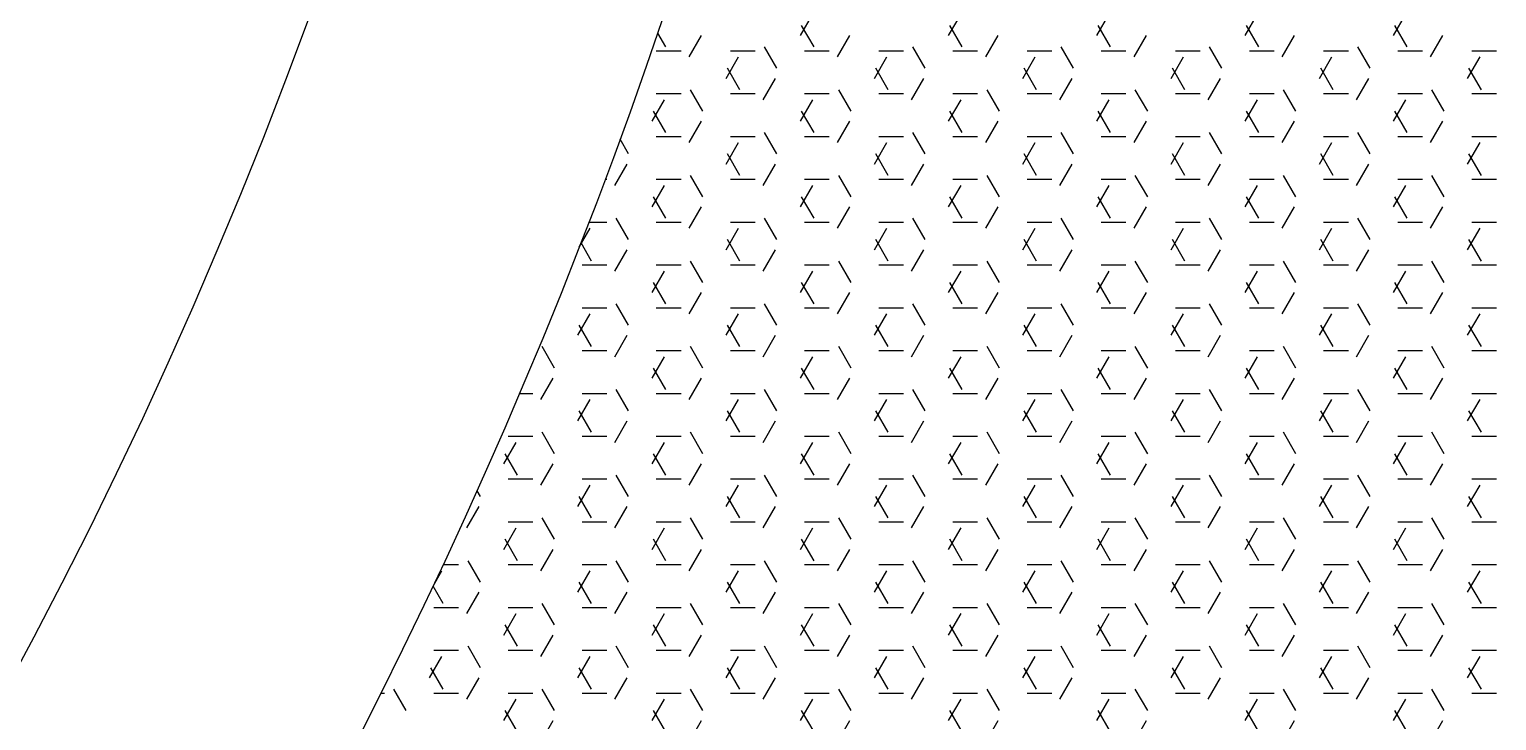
# Model space of a CAD drawing. Header units: inches. Extents: x 17051 to 22421, y 40046 to 42546.
# Drawn here: x 17385.1 to 17422.8, y 41563.7 to 41581.46 of the extents above; entities that cross this region are included whole.
import ezdxf

# ---------------------------------------------------------------- set-up
doc = ezdxf.new("R2010")
doc.units = ezdxf.units.IN
doc.header["$MEASUREMENT"] = 0
doc.layers.add('freecads.com', color=7, linetype='Continuous')

msp = doc.modelspace()

# ---------------------------------------------------------------- linework, layer by layer
at = {"layer": 'freecads.com'}
for p, q in [((17404.907, 41581.298), (17405.225, 41581.848)), ((17408.717, 41581.298), (17409.035, 41581.848)), ((17412.527, 41581.298), (17412.845, 41581.848)), ((17416.337, 41581.298), (17416.655, 41581.848)), ((17420.147, 41581.298), (17420.465, 41581.848)), ((17401.449, 41581.007), (17401.245, 41581.359)), ((17405.259, 41581.007), (17404.941, 41581.556)), ((17409.069, 41581.007), (17408.751, 41581.556)), ((17412.879, 41581.007), (17412.561, 41581.556)), ((17416.689, 41581.007), (17416.371, 41581.556)), ((17420.499, 41581.007), (17420.181, 41581.556)), ((17402.05, 41580.748), (17402.367, 41581.298)), ((17404.306, 41580.457), (17403.989, 41581.007)), ((17405.86, 41580.748), (17406.177, 41581.298)), ((17408.116, 41580.457), (17407.799, 41581.007)), ((17409.67, 41580.748), (17409.987, 41581.298)), ((17411.926, 41580.457), (17411.609, 41581.007)), ((17413.48, 41580.748), (17413.797, 41581.298)), ((17415.736, 41580.457), (17415.419, 41581.007)), ((17417.29, 41580.748), (17417.607, 41581.298)), ((17419.546, 41580.457), (17419.229, 41581.007)), ((17421.1, 41580.748), (17421.417, 41581.298)), ((17401.207, 41580.907), (17401.842, 41580.907)), ((17403.002, 41580.198), (17403.32, 41580.748)), ((17403.112, 41580.907), (17403.747, 41580.907)), ((17405.017, 41580.907), (17405.652, 41580.907)), ((17406.812, 41580.198), (17407.13, 41580.748)), ((17406.922, 41580.907), (17407.557, 41580.907)), ((17408.827, 41580.907), (17409.462, 41580.907)), ((17410.622, 41580.198), (17410.94, 41580.748)), ((17410.732, 41580.907), (17411.367, 41580.907)), ((17412.637, 41580.907), (17413.272, 41580.907)), ((17414.432, 41580.198), (17414.75, 41580.748)), ((17414.542, 41580.907), (17415.177, 41580.907)), ((17416.447, 41580.907), (17417.082, 41580.907)), ((17418.242, 41580.198), (17418.56, 41580.748)), ((17418.352, 41580.907), (17418.987, 41580.907)), ((17420.257, 41580.907), (17420.892, 41580.907)), ((17422.052, 41580.198), (17422.37, 41580.748)), ((17422.162, 41580.907), (17422.797, 41580.907)), ((17403.354, 41579.907), (17403.036, 41580.457)), ((17403.955, 41579.648), (17404.272, 41580.198)), ((17407.164, 41579.907), (17406.846, 41580.457)), ((17407.765, 41579.648), (17408.082, 41580.198)), ((17410.974, 41579.907), (17410.656, 41580.457)), ((17411.575, 41579.648), (17411.892, 41580.198)), ((17414.784, 41579.907), (17414.466, 41580.457)), ((17415.385, 41579.648), (17415.702, 41580.198)), ((17418.594, 41579.907), (17418.276, 41580.457)), ((17419.195, 41579.648), (17419.512, 41580.198)), ((17422.404, 41579.907), (17422.086, 41580.457)), ((17401.207, 41579.807), (17401.842, 41579.807)), ((17402.401, 41579.357), (17402.084, 41579.907)), ((17403.112, 41579.807), (17403.747, 41579.807)), ((17405.017, 41579.807), (17405.652, 41579.807)), ((17406.211, 41579.357), (17405.894, 41579.907)), ((17406.922, 41579.807), (17407.557, 41579.807)), ((17408.827, 41579.807), (17409.462, 41579.807)), ((17410.021, 41579.357), (17409.704, 41579.907)), ((17410.732, 41579.807), (17411.367, 41579.807)), ((17412.637, 41579.807), (17413.272, 41579.807)), ((17413.831, 41579.357), (17413.514, 41579.907)), ((17414.542, 41579.807), (17415.177, 41579.807)), ((17416.447, 41579.807), (17417.082, 41579.807)), ((17417.641, 41579.357), (17417.324, 41579.907)), ((17418.352, 41579.807), (17418.987, 41579.807)), ((17420.257, 41579.807), (17420.892, 41579.807)), ((17421.451, 41579.357), (17421.134, 41579.907)), ((17422.162, 41579.807), (17422.797, 41579.807)), ((17401.097, 41579.098), (17401.415, 41579.648)), ((17404.907, 41579.098), (17405.225, 41579.648)), ((17408.717, 41579.098), (17409.035, 41579.648)), ((17412.527, 41579.098), (17412.845, 41579.648)), ((17416.337, 41579.098), (17416.655, 41579.648)), ((17420.147, 41579.098), (17420.465, 41579.648)), ((17401.449, 41578.807), (17401.131, 41579.357)), ((17402.05, 41578.548), (17402.367, 41579.098)), ((17405.259, 41578.807), (17404.941, 41579.357)), ((17405.86, 41578.548), (17406.177, 41579.098)), ((17409.069, 41578.807), (17408.751, 41579.357)), ((17409.67, 41578.548), (17409.987, 41579.098)), ((17412.879, 41578.807), (17412.561, 41579.357)), ((17413.48, 41578.548), (17413.797, 41579.098)), ((17416.689, 41578.807), (17416.371, 41579.357)), ((17417.29, 41578.548), (17417.607, 41579.098)), ((17420.499, 41578.807), (17420.181, 41579.357)), ((17421.1, 41578.548), (17421.417, 41579.098)), ((17401.207, 41578.707), (17401.842, 41578.707)), ((17403.112, 41578.707), (17403.747, 41578.707)), ((17404.306, 41578.257), (17403.989, 41578.807)), ((17405.017, 41578.707), (17405.652, 41578.707)), ((17406.922, 41578.707), (17407.557, 41578.707)), ((17408.116, 41578.257), (17407.799, 41578.807)), ((17408.827, 41578.707), (17409.462, 41578.707)), ((17410.732, 41578.707), (17411.367, 41578.707)), ((17411.926, 41578.257), (17411.609, 41578.807)), ((17412.637, 41578.707), (17413.272, 41578.707)), ((17414.542, 41578.707), (17415.177, 41578.707)), ((17415.736, 41578.257), (17415.419, 41578.807)), ((17416.447, 41578.707), (17417.082, 41578.707)), ((17418.352, 41578.707), (17418.987, 41578.707)), ((17419.546, 41578.257), (17419.229, 41578.807)), ((17420.257, 41578.707), (17420.892, 41578.707)), ((17422.162, 41578.707), (17422.797, 41578.707)), ((17400.496, 41578.257), (17400.278, 41578.634)), ((17403.002, 41577.998), (17403.32, 41578.548)), ((17406.812, 41577.998), (17407.13, 41578.548)), ((17410.622, 41577.998), (17410.94, 41578.548)), ((17414.432, 41577.998), (17414.75, 41578.548)), ((17418.242, 41577.998), (17418.56, 41578.548)), ((17422.052, 41577.998), (17422.37, 41578.548)), ((17400.145, 41577.448), (17400.462, 41577.998)), ((17403.354, 41577.707), (17403.036, 41578.257)), ((17403.955, 41577.448), (17404.272, 41577.998)), ((17407.164, 41577.707), (17406.846, 41578.257)), ((17407.765, 41577.448), (17408.082, 41577.998)), ((17410.974, 41577.707), (17410.656, 41578.257)), ((17411.575, 41577.448), (17411.892, 41577.998)), ((17414.784, 41577.707), (17414.466, 41578.257)), ((17415.385, 41577.448), (17415.702, 41577.998)), ((17418.594, 41577.707), (17418.276, 41578.257)), ((17419.195, 41577.448), (17419.512, 41577.998)), ((17422.404, 41577.707), (17422.086, 41578.257)), ((17399.897, 41577.607), (17399.937, 41577.607)), ((17401.207, 41577.607), (17401.842, 41577.607)), ((17402.401, 41577.157), (17402.084, 41577.707)), ((17403.112, 41577.607), (17403.747, 41577.607)), ((17405.017, 41577.607), (17405.652, 41577.607)), ((17406.211, 41577.157), (17405.894, 41577.707)), ((17406.922, 41577.607), (17407.557, 41577.607)), ((17408.827, 41577.607), (17409.462, 41577.607)), ((17410.021, 41577.157), (17409.704, 41577.707)), ((17410.732, 41577.607), (17411.367, 41577.607)), ((17412.637, 41577.607), (17413.272, 41577.607)), ((17413.831, 41577.157), (17413.514, 41577.707)), ((17414.542, 41577.607), (17415.177, 41577.607)), ((17416.447, 41577.607), (17417.082, 41577.607)), ((17417.641, 41577.157), (17417.324, 41577.707)), ((17418.352, 41577.607), (17418.987, 41577.607)), ((17420.257, 41577.607), (17420.892, 41577.607)), ((17421.451, 41577.157), (17421.134, 41577.707)), ((17422.162, 41577.607), (17422.797, 41577.607)), ((17401.097, 41576.898), (17401.415, 41577.448)), ((17404.907, 41576.898), (17405.225, 41577.448)), ((17408.717, 41576.898), (17409.035, 41577.448)), ((17412.527, 41576.898), (17412.845, 41577.448)), ((17416.337, 41576.898), (17416.655, 41577.448)), ((17420.147, 41576.898), (17420.465, 41577.448)), ((17401.449, 41576.607), (17401.131, 41577.157)), ((17402.05, 41576.348), (17402.367, 41576.898)), ((17405.259, 41576.607), (17404.941, 41577.157)), ((17405.86, 41576.348), (17406.177, 41576.898)), ((17409.069, 41576.607), (17408.751, 41577.157)), ((17409.67, 41576.348), (17409.987, 41576.898)), ((17412.879, 41576.607), (17412.561, 41577.157)), ((17413.48, 41576.348), (17413.797, 41576.898)), ((17416.689, 41576.607), (17416.371, 41577.157)), ((17417.29, 41576.348), (17417.607, 41576.898)), ((17420.499, 41576.607), (17420.181, 41577.157)), ((17421.1, 41576.348), (17421.417, 41576.898)), ((17399.479, 41576.507), (17399.937, 41576.507)), ((17400.496, 41576.057), (17400.179, 41576.607)), ((17401.207, 41576.507), (17401.842, 41576.507)), ((17403.112, 41576.507), (17403.747, 41576.507)), ((17404.306, 41576.057), (17403.989, 41576.607)), ((17405.017, 41576.507), (17405.652, 41576.507)), ((17406.922, 41576.507), (17407.557, 41576.507)), ((17408.116, 41576.057), (17407.799, 41576.607)), ((17408.827, 41576.507), (17409.462, 41576.507)), ((17410.732, 41576.507), (17411.367, 41576.507)), ((17411.926, 41576.057), (17411.609, 41576.607)), ((17412.637, 41576.507), (17413.272, 41576.507)), ((17414.542, 41576.507), (17415.177, 41576.507)), ((17415.736, 41576.057), (17415.419, 41576.607)), ((17416.447, 41576.507), (17417.082, 41576.507)), ((17418.352, 41576.507), (17418.987, 41576.507)), ((17419.546, 41576.057), (17419.229, 41576.607)), ((17420.257, 41576.507), (17420.892, 41576.507)), ((17422.162, 41576.507), (17422.797, 41576.507)), ((17399.228, 41575.861), (17399.51, 41576.348)), ((17403.002, 41575.798), (17403.32, 41576.348)), ((17403.354, 41575.507), (17403.036, 41576.057)), ((17406.812, 41575.798), (17407.13, 41576.348)), ((17407.164, 41575.507), (17406.846, 41576.057)), ((17410.622, 41575.798), (17410.94, 41576.348)), ((17410.974, 41575.507), (17410.656, 41576.057)), ((17414.432, 41575.798), (17414.75, 41576.348)), ((17414.784, 41575.507), (17414.466, 41576.057)), ((17418.242, 41575.798), (17418.56, 41576.348)), ((17418.594, 41575.507), (17418.276, 41576.057)), ((17422.052, 41575.798), (17422.37, 41576.348)), ((17422.404, 41575.507), (17422.086, 41576.057)), ((17399.544, 41575.507), (17399.273, 41575.976)), ((17400.145, 41575.248), (17400.462, 41575.798)), ((17403.955, 41575.248), (17404.272, 41575.798)), ((17407.765, 41575.248), (17408.082, 41575.798)), ((17411.575, 41575.248), (17411.892, 41575.798)), ((17415.385, 41575.248), (17415.702, 41575.798)), ((17419.195, 41575.248), (17419.512, 41575.798)), ((17399.302, 41575.407), (17399.937, 41575.407)), ((17401.207, 41575.407), (17401.842, 41575.407)), ((17402.401, 41574.957), (17402.084, 41575.507)), ((17403.112, 41575.407), (17403.747, 41575.407)), ((17405.017, 41575.407), (17405.652, 41575.407)), ((17406.211, 41574.957), (17405.894, 41575.507)), ((17406.922, 41575.407), (17407.557, 41575.407)), ((17408.827, 41575.407), (17409.462, 41575.407)), ((17410.021, 41574.957), (17409.704, 41575.507)), ((17410.732, 41575.407), (17411.367, 41575.407)), ((17412.637, 41575.407), (17413.272, 41575.407)), ((17413.831, 41574.957), (17413.514, 41575.507)), ((17414.542, 41575.407), (17415.177, 41575.407)), ((17416.447, 41575.407), (17417.082, 41575.407)), ((17417.641, 41574.957), (17417.324, 41575.507)), ((17418.352, 41575.407), (17418.987, 41575.407)), ((17420.257, 41575.407), (17420.892, 41575.407)), ((17421.451, 41574.957), (17421.134, 41575.507)), ((17422.162, 41575.407), (17422.797, 41575.407)), ((17401.097, 41574.698), (17401.415, 41575.248)), ((17401.449, 41574.407), (17401.131, 41574.957)), ((17404.907, 41574.698), (17405.225, 41575.248)), ((17405.259, 41574.407), (17404.941, 41574.957)), ((17408.717, 41574.698), (17409.035, 41575.248)), ((17409.069, 41574.407), (17408.751, 41574.957)), ((17412.527, 41574.698), (17412.845, 41575.248)), ((17412.879, 41574.407), (17412.561, 41574.957)), ((17416.337, 41574.698), (17416.655, 41575.248)), ((17416.689, 41574.407), (17416.371, 41574.957)), ((17420.147, 41574.698), (17420.465, 41575.248)), ((17420.499, 41574.407), (17420.181, 41574.957)), ((17402.05, 41574.149), (17402.367, 41574.698)), ((17405.86, 41574.149), (17406.177, 41574.698)), ((17409.67, 41574.149), (17409.987, 41574.698)), ((17413.48, 41574.149), (17413.797, 41574.698)), ((17417.29, 41574.149), (17417.607, 41574.698)), ((17421.1, 41574.149), (17421.417, 41574.698)), ((17399.192, 41573.599), (17399.51, 41574.149)), ((17399.302, 41574.308), (17399.937, 41574.308)), ((17400.496, 41573.857), (17400.179, 41574.407)), ((17401.207, 41574.308), (17401.842, 41574.308)), ((17403.002, 41573.599), (17403.32, 41574.149)), ((17403.112, 41574.308), (17403.747, 41574.308)), ((17404.306, 41573.857), (17403.989, 41574.407)), ((17405.017, 41574.308), (17405.652, 41574.308)), ((17406.812, 41573.599), (17407.13, 41574.149)), ((17406.922, 41574.308), (17407.557, 41574.308)), ((17408.116, 41573.857), (17407.799, 41574.407)), ((17408.827, 41574.308), (17409.462, 41574.308)), ((17410.622, 41573.599), (17410.94, 41574.149)), ((17410.732, 41574.308), (17411.367, 41574.308)), ((17411.926, 41573.857), (17411.609, 41574.407)), ((17412.637, 41574.308), (17413.272, 41574.308)), ((17414.432, 41573.599), (17414.75, 41574.149)), ((17414.542, 41574.308), (17415.177, 41574.308)), ((17415.736, 41573.857), (17415.419, 41574.407)), ((17416.447, 41574.308), (17417.082, 41574.308)), ((17418.242, 41573.599), (17418.56, 41574.149)), ((17418.352, 41574.308), (17418.987, 41574.308)), ((17419.546, 41573.857), (17419.229, 41574.407)), ((17420.257, 41574.308), (17420.892, 41574.308)), ((17422.052, 41573.599), (17422.37, 41574.149)), ((17422.162, 41574.308), (17422.797, 41574.308)), ((17399.544, 41573.308), (17399.226, 41573.857)), ((17403.354, 41573.308), (17403.036, 41573.857)), ((17407.164, 41573.308), (17406.846, 41573.857)), ((17410.974, 41573.308), (17410.656, 41573.857)), ((17414.784, 41573.308), (17414.466, 41573.857)), ((17418.594, 41573.308), (17418.276, 41573.857)), ((17422.404, 41573.308), (17422.086, 41573.857)), ((17400.145, 41573.049), (17400.462, 41573.599)), ((17403.955, 41573.049), (17404.272, 41573.599)), ((17407.765, 41573.049), (17408.082, 41573.599)), ((17411.575, 41573.049), (17411.892, 41573.599)), ((17415.385, 41573.049), (17415.702, 41573.599)), ((17419.195, 41573.049), (17419.512, 41573.599)), ((17398.591, 41572.758), (17398.274, 41573.308)), ((17399.302, 41573.208), (17399.937, 41573.208)), ((17401.097, 41572.499), (17401.415, 41573.049)), ((17401.207, 41573.208), (17401.842, 41573.208)), ((17402.401, 41572.758), (17402.084, 41573.308)), ((17403.112, 41573.208), (17403.747, 41573.208)), ((17404.907, 41572.499), (17405.225, 41573.049)), ((17405.017, 41573.208), (17405.652, 41573.208)), ((17406.211, 41572.758), (17405.894, 41573.308)), ((17406.922, 41573.208), (17407.557, 41573.208)), ((17408.717, 41572.499), (17409.035, 41573.049)), ((17408.827, 41573.208), (17409.462, 41573.208)), ((17410.021, 41572.758), (17409.704, 41573.308)), ((17410.732, 41573.208), (17411.367, 41573.208)), ((17412.527, 41572.499), (17412.845, 41573.049)), ((17412.637, 41573.208), (17413.272, 41573.208)), ((17413.831, 41572.758), (17413.514, 41573.308)), ((17414.542, 41573.208), (17415.177, 41573.208)), ((17416.337, 41572.499), (17416.655, 41573.049)), ((17416.447, 41573.208), (17417.082, 41573.208)), ((17417.641, 41572.758), (17417.324, 41573.308)), ((17418.352, 41573.208), (17418.987, 41573.208)), ((17420.147, 41572.499), (17420.465, 41573.049)), ((17420.257, 41573.208), (17420.892, 41573.208)), ((17421.451, 41572.758), (17421.134, 41573.308)), ((17422.162, 41573.208), (17422.797, 41573.208)), ((17401.449, 41572.208), (17401.131, 41572.758)), ((17405.259, 41572.208), (17404.941, 41572.758)), ((17409.069, 41572.208), (17408.751, 41572.758)), ((17412.879, 41572.208), (17412.561, 41572.758)), ((17416.689, 41572.208), (17416.371, 41572.758)), ((17420.499, 41572.208), (17420.181, 41572.758)), ((17398.24, 41571.949), (17398.557, 41572.499)), ((17402.05, 41571.949), (17402.367, 41572.499)), ((17405.86, 41571.949), (17406.177, 41572.499)), ((17409.67, 41571.949), (17409.987, 41572.499)), ((17413.48, 41571.949), (17413.797, 41572.499)), ((17417.29, 41571.949), (17417.607, 41572.499)), ((17421.1, 41571.949), (17421.417, 41572.499)), ((17397.697, 41572.108), (17398.032, 41572.108)), ((17399.192, 41571.399), (17399.51, 41571.949)), ((17399.302, 41572.108), (17399.937, 41572.108)), ((17400.496, 41571.658), (17400.179, 41572.208)), ((17401.207, 41572.108), (17401.842, 41572.108)), ((17403.002, 41571.399), (17403.32, 41571.949)), ((17403.112, 41572.108), (17403.747, 41572.108)), ((17404.306, 41571.658), (17403.989, 41572.208)), ((17405.017, 41572.108), (17405.652, 41572.108)), ((17406.812, 41571.399), (17407.13, 41571.949)), ((17406.922, 41572.108), (17407.557, 41572.108)), ((17408.116, 41571.658), (17407.799, 41572.208)), ((17408.827, 41572.108), (17409.462, 41572.108)), ((17410.622, 41571.399), (17410.94, 41571.949)), ((17410.732, 41572.108), (17411.367, 41572.108)), ((17411.926, 41571.658), (17411.609, 41572.208)), ((17412.637, 41572.108), (17413.272, 41572.108)), ((17414.432, 41571.399), (17414.75, 41571.949)), ((17414.542, 41572.108), (17415.177, 41572.108)), ((17415.736, 41571.658), (17415.419, 41572.208)), ((17416.447, 41572.108), (17417.082, 41572.108)), ((17418.242, 41571.399), (17418.56, 41571.949)), ((17418.352, 41572.108), (17418.987, 41572.108)), ((17419.546, 41571.658), (17419.229, 41572.208)), ((17420.257, 41572.108), (17420.892, 41572.108)), ((17422.052, 41571.399), (17422.37, 41571.949)), ((17422.162, 41572.108), (17422.797, 41572.108)), ((17399.544, 41571.108), (17399.226, 41571.658)), ((17403.354, 41571.108), (17403.036, 41571.658)), ((17407.164, 41571.108), (17406.846, 41571.658)), ((17410.974, 41571.108), (17410.656, 41571.658)), ((17414.784, 41571.108), (17414.466, 41571.658)), ((17418.594, 41571.108), (17418.276, 41571.658)), ((17422.404, 41571.108), (17422.086, 41571.658)), ((17400.145, 41570.849), (17400.462, 41571.399)), ((17403.955, 41570.849), (17404.272, 41571.399)), ((17407.765, 41570.849), (17408.082, 41571.399)), ((17411.575, 41570.849), (17411.892, 41571.399)), ((17415.385, 41570.849), (17415.702, 41571.399)), ((17419.195, 41570.849), (17419.512, 41571.399)), ((17397.287, 41570.299), (17397.605, 41570.849)), ((17397.397, 41571.008), (17398.032, 41571.008)), ((17398.591, 41570.558), (17398.274, 41571.108)), ((17399.302, 41571.008), (17399.937, 41571.008)), ((17401.097, 41570.299), (17401.415, 41570.849)), ((17401.207, 41571.008), (17401.842, 41571.008)), ((17402.401, 41570.558), (17402.084, 41571.108)), ((17403.112, 41571.008), (17403.747, 41571.008)), ((17404.907, 41570.299), (17405.225, 41570.849)), ((17405.017, 41571.008), (17405.652, 41571.008)), ((17406.211, 41570.558), (17405.894, 41571.108)), ((17406.922, 41571.008), (17407.557, 41571.008)), ((17408.717, 41570.299), (17409.035, 41570.849)), ((17408.827, 41571.008), (17409.462, 41571.008)), ((17410.021, 41570.558), (17409.704, 41571.108)), ((17410.732, 41571.008), (17411.367, 41571.008)), ((17412.527, 41570.299), (17412.845, 41570.849)), ((17412.637, 41571.008), (17413.272, 41571.008)), ((17413.831, 41570.558), (17413.514, 41571.108)), ((17414.542, 41571.008), (17415.177, 41571.008)), ((17416.337, 41570.299), (17416.655, 41570.849)), ((17416.447, 41571.008), (17417.082, 41571.008)), ((17417.641, 41570.558), (17417.324, 41571.108)), ((17418.352, 41571.008), (17418.987, 41571.008)), ((17420.147, 41570.299), (17420.465, 41570.849)), ((17420.257, 41571.008), (17420.892, 41571.008)), ((17421.451, 41570.558), (17421.134, 41571.108)), ((17422.162, 41571.008), (17422.797, 41571.008)), ((17397.639, 41570.008), (17397.321, 41570.558)), ((17401.449, 41570.008), (17401.131, 41570.558)), ((17405.259, 41570.008), (17404.941, 41570.558)), ((17409.069, 41570.008), (17408.751, 41570.558)), ((17412.879, 41570.008), (17412.561, 41570.558)), ((17416.689, 41570.008), (17416.371, 41570.558)), ((17420.499, 41570.008), (17420.181, 41570.558)), ((17398.24, 41569.749), (17398.557, 41570.299)), ((17400.496, 41569.458), (17400.179, 41570.008)), ((17402.05, 41569.749), (17402.367, 41570.299)), ((17404.306, 41569.458), (17403.989, 41570.008)), ((17405.86, 41569.749), (17406.177, 41570.299)), ((17408.116, 41569.458), (17407.799, 41570.008)), ((17409.67, 41569.749), (17409.987, 41570.299)), ((17411.926, 41569.458), (17411.609, 41570.008)), ((17413.48, 41569.749), (17413.797, 41570.299)), ((17415.736, 41569.458), (17415.419, 41570.008)), ((17417.29, 41569.749), (17417.607, 41570.299)), ((17419.546, 41569.458), (17419.229, 41570.008)), ((17421.1, 41569.749), (17421.417, 41570.299)), ((17397.397, 41569.908), (17398.032, 41569.908)), ((17399.192, 41569.199), (17399.51, 41569.749)), ((17399.302, 41569.908), (17399.937, 41569.908)), ((17401.207, 41569.908), (17401.842, 41569.908)), ((17403.002, 41569.199), (17403.32, 41569.749)), ((17403.112, 41569.908), (17403.747, 41569.908)), ((17405.017, 41569.908), (17405.652, 41569.908)), ((17406.812, 41569.199), (17407.13, 41569.749)), ((17406.922, 41569.908), (17407.557, 41569.908)), ((17408.827, 41569.908), (17409.462, 41569.908)), ((17410.622, 41569.199), (17410.94, 41569.749)), ((17410.732, 41569.908), (17411.367, 41569.908)), ((17412.637, 41569.908), (17413.272, 41569.908)), ((17414.432, 41569.199), (17414.75, 41569.749)), ((17414.542, 41569.908), (17415.177, 41569.908)), ((17416.447, 41569.908), (17417.082, 41569.908)), ((17418.242, 41569.199), (17418.56, 41569.749)), ((17418.352, 41569.908), (17418.987, 41569.908)), ((17420.257, 41569.908), (17420.892, 41569.908)), ((17422.052, 41569.199), (17422.37, 41569.749)), ((17422.162, 41569.908), (17422.797, 41569.908)), ((17396.686, 41569.458), (17396.602, 41569.604)), ((17399.544, 41568.908), (17399.226, 41569.458)), ((17403.354, 41568.908), (17403.036, 41569.458)), ((17407.164, 41568.908), (17406.846, 41569.458)), ((17410.974, 41568.908), (17410.656, 41569.458)), ((17414.784, 41568.908), (17414.466, 41569.458)), ((17418.594, 41568.908), (17418.276, 41569.458)), ((17422.404, 41568.908), (17422.086, 41569.458)), ((17396.335, 41568.649), (17396.652, 41569.199)), ((17398.591, 41568.358), (17398.274, 41568.908)), ((17400.145, 41568.649), (17400.462, 41569.199)), ((17402.401, 41568.358), (17402.084, 41568.908)), ((17403.955, 41568.649), (17404.272, 41569.199)), ((17406.211, 41568.358), (17405.894, 41568.908)), ((17407.765, 41568.649), (17408.082, 41569.199)), ((17410.021, 41568.358), (17409.704, 41568.908)), ((17411.575, 41568.649), (17411.892, 41569.199)), ((17413.831, 41568.358), (17413.514, 41568.908)), ((17415.385, 41568.649), (17415.702, 41569.199)), ((17417.641, 41568.358), (17417.324, 41568.908)), ((17419.195, 41568.649), (17419.512, 41569.199)), ((17421.451, 41568.358), (17421.134, 41568.908)), ((17397.287, 41568.099), (17397.605, 41568.649)), ((17397.397, 41568.808), (17398.032, 41568.808)), ((17399.302, 41568.808), (17399.937, 41568.808)), ((17401.097, 41568.099), (17401.415, 41568.649)), ((17401.207, 41568.808), (17401.842, 41568.808)), ((17403.112, 41568.808), (17403.747, 41568.808)), ((17404.907, 41568.099), (17405.225, 41568.649)), ((17405.017, 41568.808), (17405.652, 41568.808)), ((17406.922, 41568.808), (17407.557, 41568.808)), ((17408.717, 41568.099), (17409.035, 41568.649)), ((17408.827, 41568.808), (17409.462, 41568.808)), ((17410.732, 41568.808), (17411.367, 41568.808)), ((17412.527, 41568.099), (17412.845, 41568.649)), ((17412.637, 41568.808), (17413.272, 41568.808)), ((17414.542, 41568.808), (17415.177, 41568.808)), ((17416.337, 41568.099), (17416.655, 41568.649)), ((17416.447, 41568.808), (17417.082, 41568.808)), ((17418.352, 41568.808), (17418.987, 41568.808)), ((17420.147, 41568.099), (17420.465, 41568.649)), ((17420.257, 41568.808), (17420.892, 41568.808)), ((17422.162, 41568.808), (17422.797, 41568.808)), ((17397.639, 41567.808), (17397.321, 41568.358)), ((17401.449, 41567.808), (17401.131, 41568.358)), ((17405.259, 41567.808), (17404.941, 41568.358)), ((17409.069, 41567.808), (17408.751, 41568.358)), ((17412.879, 41567.808), (17412.561, 41568.358)), ((17416.689, 41567.808), (17416.371, 41568.358)), ((17420.499, 41567.808), (17420.181, 41568.358)), ((17396.686, 41567.258), (17396.369, 41567.808)), ((17398.24, 41567.549), (17398.557, 41568.099)), ((17400.496, 41567.258), (17400.179, 41567.808)), ((17402.05, 41567.549), (17402.367, 41568.099)), ((17404.306, 41567.258), (17403.989, 41567.808)), ((17405.86, 41567.549), (17406.177, 41568.099)), ((17408.116, 41567.258), (17407.799, 41567.808)), ((17409.67, 41567.549), (17409.987, 41568.099)), ((17411.926, 41567.258), (17411.609, 41567.808)), ((17413.48, 41567.549), (17413.797, 41568.099)), ((17415.736, 41567.258), (17415.419, 41567.808)), ((17417.29, 41567.549), (17417.607, 41568.099)), ((17419.546, 41567.258), (17419.229, 41567.808)), ((17421.1, 41567.549), (17421.417, 41568.099)), ((17395.482, 41567.173), (17395.7, 41567.549)), ((17395.734, 41567.709), (17396.127, 41567.709)), ((17397.397, 41567.709), (17398.032, 41567.709)), ((17399.192, 41567), (17399.51, 41567.549)), ((17399.302, 41567.709), (17399.937, 41567.709)), ((17401.207, 41567.709), (17401.842, 41567.709)), ((17403.002, 41567), (17403.32, 41567.549)), ((17403.112, 41567.709), (17403.747, 41567.709)), ((17405.017, 41567.709), (17405.652, 41567.709)), ((17406.812, 41567), (17407.13, 41567.549)), ((17406.922, 41567.709), (17407.557, 41567.709)), ((17408.827, 41567.709), (17409.462, 41567.709)), ((17410.622, 41567), (17410.94, 41567.549)), ((17410.732, 41567.709), (17411.367, 41567.709)), ((17412.637, 41567.709), (17413.272, 41567.709)), ((17414.432, 41567), (17414.75, 41567.549)), ((17414.542, 41567.709), (17415.177, 41567.709)), ((17416.447, 41567.709), (17417.082, 41567.709)), ((17418.242, 41567), (17418.56, 41567.549)), ((17418.352, 41567.709), (17418.987, 41567.709)), ((17420.257, 41567.709), (17420.892, 41567.709)), ((17422.052, 41567), (17422.37, 41567.549)), ((17422.162, 41567.709), (17422.797, 41567.709)), ((17395.734, 41566.708), (17395.475, 41567.157)), ((17396.335, 41566.45), (17396.652, 41567)), ((17399.544, 41566.708), (17399.226, 41567.258)), ((17400.145, 41566.45), (17400.462, 41567)), ((17403.354, 41566.708), (17403.036, 41567.258)), ((17403.955, 41566.45), (17404.272, 41567)), ((17407.164, 41566.708), (17406.846, 41567.258)), ((17407.765, 41566.45), (17408.082, 41567)), ((17410.974, 41566.708), (17410.656, 41567.258)), ((17411.575, 41566.45), (17411.892, 41567)), ((17414.784, 41566.708), (17414.466, 41567.258)), ((17415.385, 41566.45), (17415.702, 41567)), ((17418.594, 41566.708), (17418.276, 41567.258)), ((17419.195, 41566.45), (17419.512, 41567)), ((17422.404, 41566.708), (17422.086, 41567.258)), ((17395.492, 41566.609), (17396.127, 41566.609)), ((17397.397, 41566.609), (17398.032, 41566.609)), ((17398.591, 41566.159), (17398.274, 41566.708)), ((17399.302, 41566.609), (17399.937, 41566.609)), ((17401.207, 41566.609), (17401.842, 41566.609)), ((17402.401, 41566.159), (17402.084, 41566.708)), ((17403.112, 41566.609), (17403.747, 41566.609)), ((17405.017, 41566.609), (17405.652, 41566.609)), ((17406.211, 41566.159), (17405.894, 41566.708)), ((17406.922, 41566.609), (17407.557, 41566.609)), ((17408.827, 41566.609), (17409.462, 41566.609)), ((17410.021, 41566.159), (17409.704, 41566.708)), ((17410.732, 41566.609), (17411.367, 41566.609)), ((17412.637, 41566.609), (17413.272, 41566.609)), ((17413.831, 41566.159), (17413.514, 41566.708)), ((17414.542, 41566.609), (17415.177, 41566.609)), ((17416.447, 41566.609), (17417.082, 41566.609)), ((17417.641, 41566.159), (17417.324, 41566.708)), ((17418.352, 41566.609), (17418.987, 41566.609)), ((17420.257, 41566.609), (17420.892, 41566.609)), ((17421.451, 41566.159), (17421.134, 41566.708)), ((17422.162, 41566.609), (17422.797, 41566.609)), ((17397.287, 41565.9), (17397.605, 41566.45)), ((17401.097, 41565.9), (17401.415, 41566.45)), ((17404.907, 41565.9), (17405.225, 41566.45)), ((17408.717, 41565.9), (17409.035, 41566.45)), ((17412.527, 41565.9), (17412.845, 41566.45)), ((17416.337, 41565.9), (17416.655, 41566.45)), ((17420.147, 41565.9), (17420.465, 41566.45)), ((17397.639, 41565.609), (17397.321, 41566.159)), ((17398.24, 41565.35), (17398.557, 41565.9)), ((17401.449, 41565.609), (17401.131, 41566.159)), ((17402.05, 41565.35), (17402.367, 41565.9)), ((17405.259, 41565.609), (17404.941, 41566.159)), ((17405.86, 41565.35), (17406.177, 41565.9)), ((17409.069, 41565.609), (17408.751, 41566.159)), ((17409.67, 41565.35), (17409.987, 41565.9)), ((17412.879, 41565.609), (17412.561, 41566.159)), ((17413.48, 41565.35), (17413.797, 41565.9)), ((17416.689, 41565.609), (17416.371, 41566.159)), ((17417.29, 41565.35), (17417.607, 41565.9)), ((17420.499, 41565.609), (17420.181, 41566.159)), ((17421.1, 41565.35), (17421.417, 41565.9)), ((17395.492, 41565.509), (17396.127, 41565.509)), ((17396.686, 41565.059), (17396.369, 41565.609)), ((17397.397, 41565.509), (17398.032, 41565.509)), ((17399.302, 41565.509), (17399.937, 41565.509)), ((17400.496, 41565.059), (17400.179, 41565.609)), ((17401.207, 41565.509), (17401.842, 41565.509)), ((17403.112, 41565.509), (17403.747, 41565.509)), ((17404.306, 41565.059), (17403.989, 41565.609)), ((17405.017, 41565.509), (17405.652, 41565.509)), ((17406.922, 41565.509), (17407.557, 41565.509)), ((17408.116, 41565.059), (17407.799, 41565.609)), ((17408.827, 41565.509), (17409.462, 41565.509)), ((17410.732, 41565.509), (17411.367, 41565.509)), ((17411.926, 41565.059), (17411.609, 41565.609)), ((17412.637, 41565.509), (17413.272, 41565.509)), ((17414.542, 41565.509), (17415.177, 41565.509)), ((17415.736, 41565.059), (17415.419, 41565.609)), ((17416.447, 41565.509), (17417.082, 41565.509)), ((17418.352, 41565.509), (17418.987, 41565.509)), ((17419.546, 41565.059), (17419.229, 41565.609)), ((17420.257, 41565.509), (17420.892, 41565.509)), ((17422.162, 41565.509), (17422.797, 41565.509)), ((17395.382, 41564.8), (17395.7, 41565.35)), ((17399.192, 41564.8), (17399.51, 41565.35)), ((17403.002, 41564.8), (17403.32, 41565.35)), ((17406.812, 41564.8), (17407.13, 41565.35)), ((17410.622, 41564.8), (17410.94, 41565.35)), ((17414.432, 41564.8), (17414.75, 41565.35)), ((17418.242, 41564.8), (17418.56, 41565.35)), ((17422.052, 41564.8), (17422.37, 41565.35)), ((17395.734, 41564.509), (17395.416, 41565.059)), ((17396.335, 41564.25), (17396.652, 41564.8)), ((17399.544, 41564.509), (17399.226, 41565.059)), ((17400.145, 41564.25), (17400.462, 41564.8)), ((17403.354, 41564.509), (17403.036, 41565.059)), ((17403.955, 41564.25), (17404.272, 41564.8)), ((17407.164, 41564.509), (17406.846, 41565.059)), ((17407.765, 41564.25), (17408.082, 41564.8)), ((17410.974, 41564.509), (17410.656, 41565.059)), ((17411.575, 41564.25), (17411.892, 41564.8)), ((17414.784, 41564.509), (17414.466, 41565.059)), ((17415.385, 41564.25), (17415.702, 41564.8)), ((17418.594, 41564.509), (17418.276, 41565.059)), ((17419.195, 41564.25), (17419.512, 41564.8)), ((17422.404, 41564.509), (17422.086, 41565.059)), ((17394.138, 41564.409), (17394.222, 41564.409)), ((17394.781, 41563.959), (17394.464, 41564.509)), ((17395.492, 41564.409), (17396.127, 41564.409)), ((17397.397, 41564.409), (17398.032, 41564.409)), ((17398.591, 41563.959), (17398.274, 41564.509)), ((17399.302, 41564.409), (17399.937, 41564.409)), ((17401.207, 41564.409), (17401.842, 41564.409)), ((17402.401, 41563.959), (17402.084, 41564.509)), ((17403.112, 41564.409), (17403.747, 41564.409)), ((17405.017, 41564.409), (17405.652, 41564.409)), ((17406.211, 41563.959), (17405.894, 41564.509)), ((17406.922, 41564.409), (17407.557, 41564.409)), ((17408.827, 41564.409), (17409.462, 41564.409)), ((17410.021, 41563.959), (17409.704, 41564.509)), ((17410.732, 41564.409), (17411.367, 41564.409)), ((17412.637, 41564.409), (17413.272, 41564.409)), ((17413.831, 41563.959), (17413.514, 41564.509)), ((17414.542, 41564.409), (17415.177, 41564.409)), ((17416.447, 41564.409), (17417.082, 41564.409)), ((17417.641, 41563.959), (17417.324, 41564.509)), ((17418.352, 41564.409), (17418.987, 41564.409)), ((17420.257, 41564.409), (17420.892, 41564.409)), ((17421.451, 41563.959), (17421.134, 41564.509)), ((17422.162, 41564.409), (17422.797, 41564.409)), ((17397.287, 41563.7), (17397.605, 41564.25)), ((17401.097, 41563.7), (17401.415, 41564.25)), ((17404.907, 41563.7), (17405.225, 41564.25)), ((17408.717, 41563.7), (17409.035, 41564.25)), ((17412.527, 41563.7), (17412.845, 41564.25)), ((17416.337, 41563.7), (17416.655, 41564.25)), ((17420.147, 41563.7), (17420.465, 41564.25)), ((17397.639, 41563.409), (17397.321, 41563.959)), ((17398.24, 41563.15), (17398.557, 41563.7)), ((17401.449, 41563.409), (17401.131, 41563.959)), ((17402.05, 41563.15), (17402.367, 41563.7)), ((17405.259, 41563.409), (17404.941, 41563.959)), ((17405.86, 41563.15), (17406.177, 41563.7)), ((17409.069, 41563.409), (17408.751, 41563.959)), ((17409.67, 41563.15), (17409.987, 41563.7)), ((17412.879, 41563.409), (17412.561, 41563.959)), ((17413.48, 41563.15), (17413.797, 41563.7)), ((17416.689, 41563.409), (17416.371, 41563.959)), ((17417.29, 41563.15), (17417.607, 41563.7)), ((17420.499, 41563.409), (17420.181, 41563.959)), ((17421.1, 41563.15), (17421.417, 41563.7))]:
    msp.add_line(p, q, dxfattribs=at)
msp.add_circle((17270.788, 41626.09), 129.29, dxfattribs=at)
msp.add_arc((17270.788, 41626.09), 137.912, 326.58428, 32.69927, dxfattribs=at)

doc.saveas('drawing.dxf')
